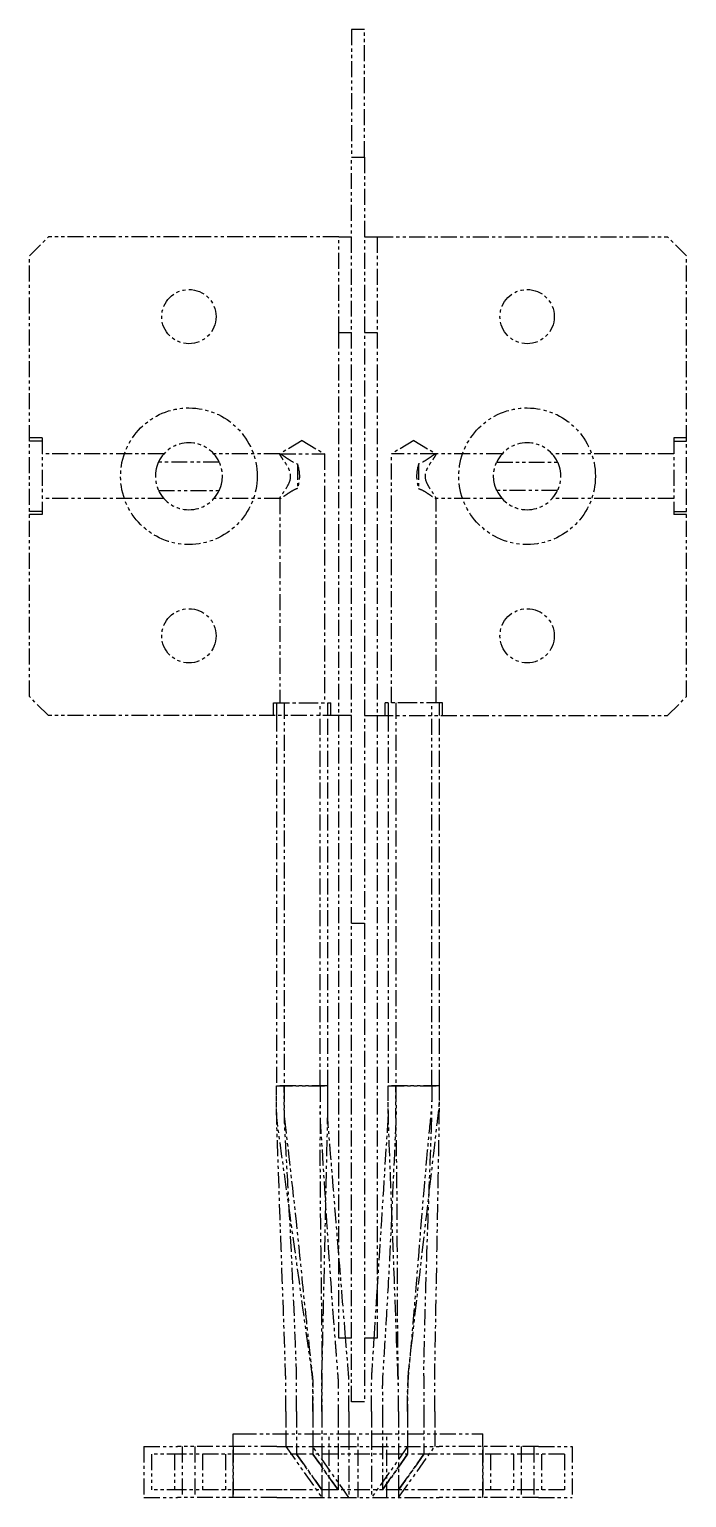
# Model space of a CAD drawing. Header units: millimetres. Extents: x -4251 to 2609, y -1673 to 4048.
# Drawn here: x -1869.2 to -1766.2, y 932.1 to 1162.1 of the extents above; entities that cross this region are included whole.
import ezdxf

# ---------------------------------------------------------------- set-up
doc = ezdxf.new("R2010")
doc.units = ezdxf.units.MM
doc.linetypes.add('PHANTOMX2', pattern=[5, 2.5, -0.5, 0.5, -0.5, 0.5, -0.5])

msp = doc.modelspace()

# ---------------------------------------------------------------- linework, layer by layer
at = {"color": 6, "linetype": 'PHANTOMX2'}
for p, q in [((-1818.7224, 1162.0537, 0), (-1818.7224, 1142.0537, 0)), ((-1816.7224, 1162.0537, 0), (-1818.7224, 1162.0537, 0)), ((-1816.7224, 1142.0537, 0), (-1816.7224, 1162.0537, 0)), ((-1818.7224, 947.0537, 0), (-1818.7224, 1142.0537, 0)), ((-1818.7224, 1142.0537, 0), (-1816.7224, 1142.0537, 0)), ((-1816.7224, 1142.0537, 0), (-1816.7224, 947.0537, 0)), ((-1869.2224, 1126.5537, 0), (-1866.2224, 1129.5537, 0)), ((-1820.7224, 1129.5537, 0), (-1866.2224, 1129.5537, 0)), ((-1820.7224, 1129.5537, 0), (-1818.7224, 1129.5537, 0)), ((-1820.7224, 1114.5537, 0), (-1820.7224, 1129.5537, 0)), ((-1816.7224, 1129.5537, 0), (-1814.7224, 1129.5537, 0)), ((-1814.7224, 1129.5537, 0), (-1769.2224, 1129.5537, 0)), ((-1814.7224, 1129.5537, 0), (-1814.7224, 1114.5537, 0)), ((-1766.2224, 1126.5537, 0), (-1769.2224, 1129.5537, 0)), ((-1869.2224, 1057.5537, 0), (-1869.2224, 1126.5537, 0)), ((-1766.2224, 1057.5537, 0), (-1766.2224, 1126.5537, 0)), ((-1820.7224, 1114.5537, 0), (-1818.7224, 1114.5537, 0)), ((-1820.7224, 957.0537, 0), (-1820.7224, 1114.5537, 0)), ((-1816.7224, 1114.5537, 0), (-1814.7224, 1114.5537, 0)), ((-1814.7224, 1114.5537, 0), (-1814.7224, 957.0537, 0)), ((-1867.2224, 1098.0537, 0), (-1869.2224, 1098.0537, 0)), ((-1867.2224, 1097.5537, 0), (-1869.2224, 1097.5537, 0)), ((-1867.2224, 1098.0537, 0), (-1867.2224, 1086.0537, 0)), ((-1826.4724, 1097.6567, 0), (-1829.9724, 1095.5537, 0)), ((-1826.4724, 1097.6567, 0), (-1822.9724, 1095.5537, 0)), ((-1808.9724, 1097.6567, 0), (-1812.4724, 1095.5537, 0)), ((-1808.9724, 1097.6567, 0), (-1805.4724, 1095.5537, 0)), ((-1768.2224, 1098.0537, 0), (-1768.2224, 1086.0537, 0)), ((-1766.2224, 1098.0537, 0), (-1768.2224, 1098.0537, 0)), ((-1768.2224, 1097.5537, 0), (-1766.2224, 1097.5537, 0)), ((-1848.1356, 1095.5537, 0), (-1867.2224, 1095.5537, 0)), ((-1829.9724, 1095.5537, 0), (-1840.3093, 1095.5537, 0)), ((-1829.9724, 1095.5537, 0), (-1822.9724, 1095.5537, 0)), ((-1829.9724, 1095.5537, 0), (-1829.9724, 1095.5178, 0)), ((-1822.9724, 1095.5537, 0), (-1822.9724, 1056.5537, 0)), ((-1805.4724, 1095.5537, 0), (-1812.4724, 1095.5537, 0)), ((-1812.4724, 1056.5537, 0), (-1812.4724, 1095.5537, 0)), ((-1795.1356, 1095.5537, 0), (-1805.4724, 1095.5537, 0)), ((-1805.4724, 1095.5178, 0), (-1805.4724, 1095.5537, 0)), ((-1768.2224, 1095.5537, 0), (-1787.3093, 1095.5537, 0)), ((-1839.4682, 1094.2808, 0), (-1848.9766, 1094.2808, 0)), ((-1827.2224, 1093.9853, 0), (-1827.2224, 1090.122, 0)), ((-1808.2224, 1093.9853, 0), (-1808.2224, 1090.122, 0)), ((-1795.9766, 1094.2808, 0), (-1786.4682, 1094.2808, 0)), ((-1848.1356, 1088.5537, 0), (-1867.2224, 1088.5537, 0)), ((-1848.9766, 1089.8266, 0), (-1839.4682, 1089.8266, 0)), ((-1829.9365, 1088.5537, 0), (-1840.3093, 1088.5537, 0)), ((-1829.9724, 1088.5896, 0), (-1829.9724, 1056.5537, 0)), ((-1795.1356, 1088.5537, 0), (-1805.5083, 1088.5537, 0)), ((-1805.4724, 1056.5537, 0), (-1805.4724, 1088.5896, 0)), ((-1786.4682, 1089.8266, 0), (-1795.9766, 1089.8266, 0)), ((-1768.2224, 1088.5537, 0), (-1787.3093, 1088.5537, 0)), ((-1867.2224, 1086.5537, 0), (-1869.2224, 1086.5537, 0)), ((-1867.2224, 1086.0537, 0), (-1869.2224, 1086.0537, 0)), ((-1768.2224, 1086.5537, 0), (-1766.2224, 1086.5537, 0)), ((-1766.2224, 1086.0537, 0), (-1768.2224, 1086.0537, 0)), ((-1866.2224, 1054.5537, 0), (-1869.2224, 1057.5537, 0)), ((-1830.9724, 1056.5537, 0), (-1826.4724, 1056.5537, 0)), ((-1830.9724, 1054.5537, 0), (-1830.9724, 1056.5537, 0)), ((-1830.4724, 1056.5537, 0), (-1830.4724, 1054.5537, 0)), ((-1829.2724, 1056.5537, 0), (-1829.2724, 996.5537, 0)), ((-1826.4724, 1056.5537, 0), (-1821.9724, 1056.5537, 0)), ((-1823.6724, 996.5537, 0), (-1823.6724, 1056.5537, 0)), ((-1822.4724, 1054.5537, 0), (-1822.4724, 1056.5537, 0)), ((-1821.9724, 1054.5537, 0), (-1821.9724, 1056.5537, 0)), ((-1808.9724, 1056.5537, 0), (-1813.4724, 1056.5537, 0)), ((-1813.4724, 1054.5537, 0), (-1813.4724, 1056.5537, 0)), ((-1812.9724, 1056.5537, 0), (-1812.9724, 1054.5537, 0)), ((-1811.7724, 1056.5537, 0), (-1811.7724, 996.5537, 0)), ((-1804.4724, 1056.5537, 0), (-1808.9724, 1056.5537, 0)), ((-1806.1724, 996.5537, 0), (-1806.1724, 1056.5537, 0)), ((-1804.9724, 1054.5537, 0), (-1804.9724, 1056.5537, 0)), ((-1804.4724, 1054.5537, 0), (-1804.4724, 1056.5537, 0)), ((-1769.2224, 1054.5537, 0), (-1766.2224, 1057.5537, 0)), ((-1820.7224, 1054.5537, 0), (-1866.2224, 1054.5537, 0)), ((-1830.4724, 1054.5537, 0), (-1830.4724, 996.5537, 0)), ((-1822.4724, 996.5537, 0), (-1822.4724, 1054.5537, 0)), ((-1818.7224, 1054.5537, 0), (-1820.7224, 1054.5537, 0)), ((-1816.7224, 1054.5537, 0), (-1814.7224, 1054.5537, 0)), ((-1814.7224, 1054.5537, 0), (-1769.2224, 1054.5537, 0)), ((-1812.9724, 1054.5537, 0), (-1812.9724, 996.5537, 0)), ((-1804.9724, 996.5537, 0), (-1804.9724, 1054.5537, 0)), ((-1818.7224, 1022.0537, 0), (-1816.7224, 1022.0537, 0)), ((-1822.4724, 996.5537, 0), (-1830.4724, 996.5537, 0)), ((-1830.4724, 996.5537, 0), (-1822.4724, 996.5537, 0)), ((-1804.9724, 996.5537, 0), (-1812.9724, 996.5537, 0)), ((-1812.9724, 996.5537, 0), (-1804.9724, 996.5537, 0)), ((-1818.7224, 957.0537, 0), (-1820.7224, 957.0537, 0)), ((-1814.7224, 957.0537, 0), (-1816.7224, 957.0537, 0)), ((-1829.0361, 945.5537, 0), (-1829.0361, 942.0537, 0)), ((-1827.3391, 945.5537, 0), (-1827.3391, 938.8537, 0)), ((-1824.7935, 945.5537, 0), (-1824.7935, 942.0537, 0)), ((-1823.3793, 945.5537, 0), (-1823.3793, 933.2537, 0)), ((-1820.8337, 945.5537, 0), (-1820.8337, 933.2537, 0)), ((-1819.1366, 945.5537, 0), (-1819.1366, 942.0537, 0)), ((-1816.7224, 947.0537, 0), (-1818.7224, 947.0537, 0)), ((-1815.6011, 945.5537, 0), (-1815.6011, 942.0537, 0)), ((-1813.9041, 945.5537, 0), (-1813.9041, 933.2537, 0)), ((-1811.3585, 945.5537, 0), (-1811.3585, 933.2537, 0)), ((-1809.9443, 945.5537, 0), (-1809.9443, 942.0537, 0)), ((-1807.3987, 945.5537, 0), (-1807.3987, 938.8537, 0)), ((-1805.7016, 945.5537, 0), (-1805.7016, 942.0537, 0)), ((-1837.2788, 942.0537, 0), (-1836.1072, 942.0537, 0)), ((-1837.2788, 940.0537, 0), (-1837.2788, 942.0537, 0)), ((-1836.1072, 942.0537, 0), (-1820.5509, 942.0537, 0)), ((-1829.0361, 942.0537, 0), (-1829.0361, 940.0537, 0)), ((-1824.7935, 942.0537, 0), (-1824.7935, 940.0537, 0)), ((-1822.2224, 932.0537, 0), (-1822.2224, 942.0537, 0)), ((-1820.5509, 942.0537, 0), (-1814.894, 942.0537, 0)), ((-1819.1366, 942.0537, 0), (-1819.1366, 932.0537, 0)), ((-1817.7224, 932.0537, 0), (-1817.7224, 942.0537, 0)), ((-1815.6011, 942.0537, 0), (-1815.6011, 932.0537, 0)), ((-1814.894, 942.0537, 0), (-1799.3377, 942.0537, 0)), ((-1813.2224, 932.0537, 0), (-1813.2224, 942.0537, 0)), ((-1809.9443, 942.0537, 0), (-1809.9443, 940.0537, 0)), ((-1805.7016, 942.0537, 0), (-1805.7016, 940.0537, 0)), ((-1799.3377, 942.0537, 0), (-1798.1661, 942.0537, 0)), ((-1798.1661, 940.0537, 0), (-1798.1661, 942.0537, 0)), ((-1851.2788, 940.0537, 0), (-1846.0067, 940.0537, 0)), ((-1851.2788, 940.0537, 0), (-1851.2788, 932.0537, 0)), ((-1845.1582, 938.8537, 0), (-1850.0788, 938.8537, 0)), ((-1850.0788, 938.8537, 0), (-1850.0788, 933.2537, 0)), ((-1846.4788, 938.8537, 0), (-1846.4788, 933.2537, 0)), ((-1830.4504, 940.0537, 0), (-1846.0067, 940.0537, 0)), ((-1845.2788, 940.0537, 0), (-1845.2788, 932.0537, 0)), ((-1829.6018, 938.8537, 0), (-1845.1582, 938.8537, 0)), ((-1843.2788, 940.0537, 0), (-1843.2788, 932.0537, 0)), ((-1842.0788, 938.8537, 0), (-1842.0788, 933.2537, 0)), ((-1838.4788, 938.8537, 0), (-1838.4788, 933.2537, 0)), ((-1837.2788, 940.0537, 0), (-1837.2788, 932.0537, 0)), ((-1837.2788, 932.0537, 0), (-1837.2788, 940.0537, 0)), ((-1830.4504, 940.0537, 0), (-1804.9945, 940.0537, 0)), ((-1805.843, 938.8537, 0), (-1829.6018, 938.8537, 0)), ((-1829.0361, 940.0537, 0), (-1823.3793, 932.0537, 0)), ((-1829.0361, 940.0537, 0), (-1823.3793, 932.0537, 0)), ((-1827.3391, 938.8537, 0), (-1823.3793, 933.2537, 0)), ((-1823.3793, 933.2537, 0), (-1827.3391, 938.8537, 0)), ((-1819.1366, 932.0537, 0), (-1824.7935, 940.0537, 0)), ((-1824.7935, 940.0537, 0), (-1824.7935, 938.8537, 0)), ((-1819.1366, 932.0537, 0), (-1824.7935, 940.0537, 0)), ((-1820.8337, 933.2537, 0), (-1824.7935, 938.8537, 0)), ((-1824.7935, 938.8537, 0), (-1820.8337, 933.2537, 0)), ((-1809.9443, 940.0537, 0), (-1815.6011, 932.0537, 0)), ((-1809.9443, 940.0537, 0), (-1815.6011, 932.0537, 0)), ((-1809.9443, 938.8537, 0), (-1813.9041, 933.2537, 0)), ((-1813.9041, 933.2537, 0), (-1809.9443, 938.8537, 0)), ((-1811.3585, 932.0537, 0), (-1805.7016, 940.0537, 0)), ((-1811.3585, 932.0537, 0), (-1805.7016, 940.0537, 0)), ((-1811.3585, 933.2537, 0), (-1807.3987, 938.8537, 0)), ((-1807.3987, 938.8537, 0), (-1811.3585, 933.2537, 0)), ((-1809.9443, 940.0537, 0), (-1809.9443, 938.8537, 0)), ((-1790.2867, 938.8537, 0), (-1805.843, 938.8537, 0)), ((-1789.4382, 940.0537, 0), (-1804.9945, 940.0537, 0)), ((-1798.1661, 940.0537, 0), (-1798.1661, 932.0537, 0)), ((-1798.1661, 932.0537, 0), (-1798.1661, 940.0537, 0)), ((-1796.9661, 938.8537, 0), (-1796.9661, 933.2537, 0)), ((-1793.3661, 938.8537, 0), (-1793.3661, 933.2537, 0)), ((-1792.1661, 940.0537, 0), (-1792.1661, 932.0537, 0)), ((-1785.3661, 938.8537, 0), (-1790.2867, 938.8537, 0)), ((-1790.1661, 940.0537, 0), (-1790.1661, 932.0537, 0)), ((-1789.4382, 940.0537, 0), (-1784.1661, 940.0537, 0)), ((-1788.9661, 938.8537, 0), (-1788.9661, 933.2537, 0)), ((-1785.3661, 938.8537, 0), (-1785.3661, 933.2537, 0)), ((-1784.1661, 940.0537, 0), (-1784.1661, 932.0537, 0)), ((-1851.2788, 932.0537, 0), (-1846.0067, 932.0537, 0)), ((-1845.1582, 933.2537, 0), (-1850.0788, 933.2537, 0)), ((-1830.4504, 932.0537, 0), (-1846.0067, 932.0537, 0)), ((-1829.6018, 933.2537, 0), (-1845.1582, 933.2537, 0)), ((-1830.4504, 932.0537, 0), (-1804.9945, 932.0537, 0)), ((-1805.843, 933.2537, 0), (-1829.6018, 933.2537, 0)), ((-1823.3793, 933.2537, 0), (-1823.3793, 932.0537, 0)), ((-1811.3585, 933.2537, 0), (-1811.3585, 932.0537, 0)), ((-1790.2867, 933.2537, 0), (-1805.843, 933.2537, 0)), ((-1789.4382, 932.0537, 0), (-1804.9945, 932.0537, 0)), ((-1785.3661, 933.2537, 0), (-1790.2867, 933.2537, 0)), ((-1789.4382, 932.0537, 0), (-1784.1661, 932.0537, 0))]:
    msp.add_line(p, q, dxfattribs=at)
for centre, radius in [((-1844.2224, 1117.0537, 0), 4.25), ((-1791.2224, 1117.0537, 0), 4.25), ((-1844.2224, 1092.0537, 0), 10.7), ((-1791.2224, 1092.0537, 0), 10.7), ((-1844.2224, 1067.0537, 0), 4.25), ((-1791.2224, 1067.0537, 0), 4.25)]:
    msp.add_circle(centre, radius, dxfattribs=at)
for centre, start, end in [((-1844.2224, 1092.0537, 0), 25.100708, 154.899292), ((-1791.2224, 1092.0537, 0), 25.100708, 154.899292), ((-1844.2224, 1092.0537, 0), 205.100708, 334.899292), ((-1791.2224, 1092.0537, 0), 205.100708, 334.899292)]:
    msp.add_arc(centre, 5.25, start, end, dxfattribs=at)
for points, knots in [([(-1827.2224, 1090.122, 0), (-1827.3543, 1090.0783, 0), (-1827.4836, 1090.0255, 0), (-1827.9664, 1089.8021, 0), (-1828.2957, 1089.5965, 0), (-1828.748, 1089.3006, 0), (-1828.9272, 1089.1781, 0), (-1829.2514, 1088.9552, 0), (-1829.3965, 1088.8552, 0), (-1829.6854, 1088.6643, 0), (-1829.828, 1088.5792, 0), (-1829.98, 1088.5383, 0), (-1829.9893, 1088.5836, 0), (-1829.8977, 1088.7862, 0), (-1829.7842, 1088.962, 0), (-1829.476, 1089.4142, 0), (-1829.2823, 1089.6902, 0), (-1828.9185, 1090.2484, 0), (-1828.7157, 1090.5749, 0), (-1828.3908, 1091.2827, 0), (-1828.2752, 1091.6666, 0), (-1828.2752, 1092.4407, 0), (-1828.3908, 1092.8246, 0), (-1828.7157, 1093.5324, 0), (-1828.9185, 1093.8589, 0), (-1829.2823, 1094.4171, 0), (-1829.476, 1094.6931, 0), (-1829.7842, 1095.1453, 0), (-1829.8977, 1095.3211, 0), (-1829.982, 1095.5077, 0), (-1829.9826, 1095.5537, 0), (-1829.9365, 1095.5537, 0)], [2.22318853, 2.22318853, 2.22318853, 2.22318853, 2.26453534, 2.26453534, 2.38209392, 2.38209392, 2.45601777, 2.45601777, 2.52994162, 2.52994162, 2.6400742, 2.6400742, 2.75020678, 2.75020678, 2.86921675, 2.86921675, 2.98822671, 2.98822671, 3.10434593, 3.10434593, 3.22046514, 3.22046514, 3.33658436, 3.33658436, 3.45270358, 3.45270358, 3.57171354, 3.57171354, 3.6907235, 3.6907235, 3.78266492, 3.78266492, 3.78266492, 3.78266492]), ([(-1829.9365, 1095.5537, 0), (-1829.9274, 1095.5537, 0), (-1829.9166, 1095.5519, 0), (-1829.828, 1095.5281, 0), (-1829.6854, 1095.443, 0), (-1829.3965, 1095.2522, 0), (-1829.2514, 1095.1521, 0), (-1828.9272, 1094.9292, 0), (-1828.748, 1094.8067, 0), (-1828.2957, 1094.5109, 0), (-1827.9664, 1094.3052, 0), (-1827.4836, 1094.0818, 0), (-1827.3543, 1094.029, 0), (-1827.2224, 1093.9853, 0)], [3.782664919, 3.782664919, 3.782664919, 3.782664919, 3.800856082, 3.800856082, 3.910988665, 3.910988665, 3.984912513, 3.984912513, 4.058836361, 4.058836361, 4.176394942, 4.176394942, 4.217741757, 4.217741757, 4.217741757, 4.217741757]), ([(-1808.2224, 1090.122, 0), (-1808.0905, 1090.0783, 0), (-1807.9613, 1090.0255, 0), (-1807.4784, 1089.8021, 0), (-1807.1492, 1089.5965, 0), (-1806.6968, 1089.3006, 0), (-1806.5177, 1089.1781, 0), (-1806.1934, 1088.9552, 0), (-1806.0483, 1088.8552, 0), (-1805.7594, 1088.6643, 0), (-1805.6169, 1088.5792, 0), (-1805.4648, 1088.5383, 0), (-1805.4556, 1088.5836, 0), (-1805.5472, 1088.7862, 0), (-1805.6606, 1088.962, 0), (-1805.9689, 1089.4142, 0), (-1806.1626, 1089.6902, 0), (-1806.5264, 1090.2484, 0), (-1806.7292, 1090.5749, 0), (-1807.0541, 1091.2827, 0), (-1807.1697, 1091.6666, 0), (-1807.1697, 1092.4407, 0), (-1807.0541, 1092.8246, 0), (-1806.7292, 1093.5324, 0), (-1806.5264, 1093.8589, 0), (-1806.1626, 1094.4171, 0), (-1805.9689, 1094.6931, 0), (-1805.6606, 1095.1453, 0), (-1805.5472, 1095.3211, 0), (-1805.4629, 1095.5077, 0), (-1805.4623, 1095.5537, 0), (-1805.5083, 1095.5537, 0)], [2.22318853, 2.22318853, 2.22318853, 2.22318853, 2.26453534, 2.26453534, 2.38209392, 2.38209392, 2.45601777, 2.45601777, 2.52994162, 2.52994162, 2.6400742, 2.6400742, 2.75020678, 2.75020678, 2.86921675, 2.86921675, 2.98822671, 2.98822671, 3.10434593, 3.10434593, 3.22046514, 3.22046514, 3.33658436, 3.33658436, 3.45270358, 3.45270358, 3.57171354, 3.57171354, 3.6907235, 3.6907235, 3.78266492, 3.78266492, 3.78266492, 3.78266492]), ([(-1805.5083, 1095.5537, 0), (-1805.5174, 1095.5537, 0), (-1805.5283, 1095.5519, 0), (-1805.6169, 1095.5281, 0), (-1805.7594, 1095.443, 0), (-1806.0483, 1095.2522, 0), (-1806.1934, 1095.1521, 0), (-1806.5177, 1094.9292, 0), (-1806.6968, 1094.8067, 0), (-1807.1492, 1094.5109, 0), (-1807.4784, 1094.3052, 0), (-1807.9613, 1094.0818, 0), (-1808.0905, 1094.029, 0), (-1808.2224, 1093.9853, 0)], [3.782664919, 3.782664919, 3.782664919, 3.782664919, 3.800856082, 3.800856082, 3.910988665, 3.910988665, 3.984912513, 3.984912513, 4.058836361, 4.058836361, 4.176394942, 4.176394942, 4.217741757, 4.217741757, 4.217741757, 4.217741757]), ([(-1848.9765, 1094.2804, 0), (-1849.0948, 1094.027, 0), (-1849.2075, 1093.7332, 0), (-1849.4083, 1092.9847, 0), (-1849.4724, 1092.5089, 0), (-1849.4724, 1091.5984, 0), (-1849.4083, 1091.1226, 0), (-1849.2075, 1090.3742, 0), (-1849.0948, 1090.0803, 0), (-1848.9765, 1089.8269, 0)], [-0.787305065, -0.787305065, -0.787305065, -0.787305065, -0.685865502, -0.685865502, -0.54930005, -0.54930005, -0.412734598, -0.412734598, -0.311295035, -0.311295035, -0.311295035, -0.311295035]), ([(-1839.4684, 1089.8269, 0), (-1839.3501, 1090.0803, 0), (-1839.2374, 1090.3742, 0), (-1839.0366, 1091.1226, 0), (-1838.9724, 1091.5984, 0), (-1838.9724, 1092.5089, 0), (-1839.0366, 1092.9847, 0), (-1839.2374, 1093.7332, 0), (-1839.3501, 1094.027, 0), (-1839.4684, 1094.2804, 0)], [0.311295035, 0.311295035, 0.311295035, 0.311295035, 0.412734598, 0.412734598, 0.54930005, 0.54930005, 0.685865502, 0.685865502, 0.787305065, 0.787305065, 0.787305065, 0.787305065]), ([(-1827.2224, 1093.9853, 0), (-1827.2108, 1093.9464, 0), (-1827.1994, 1093.9075, 0), (-1827.0143, 1093.2606, 0), (-1826.9058, 1092.6369, 0), (-1826.9058, 1091.4705, 0), (-1827.0143, 1090.8467, 0), (-1827.1994, 1090.1998, 0), (-1827.2108, 1090.1609, 0), (-1827.2224, 1090.122, 0)], [1.700906279, 1.700906279, 1.700906279, 1.700906279, 1.712127171, 1.712127171, 1.887087916, 1.887087916, 2.062048662, 2.062048662, 2.073269554, 2.073269554, 2.073269554, 2.073269554]), ([(-1808.2224, 1093.9853, 0), (-1808.234, 1093.9464, 0), (-1808.2454, 1093.9075, 0), (-1808.4306, 1093.2606, 0), (-1808.539, 1092.6369, 0), (-1808.539, 1091.4705, 0), (-1808.4306, 1090.8467, 0), (-1808.2454, 1090.1998, 0), (-1808.234, 1090.1609, 0), (-1808.2224, 1090.122, 0)], [1.700906279, 1.700906279, 1.700906279, 1.700906279, 1.712127171, 1.712127171, 1.887087916, 1.887087916, 2.062048662, 2.062048662, 2.073269554, 2.073269554, 2.073269554, 2.073269554]), ([(-1795.9765, 1089.8269, 0), (-1796.0948, 1090.0803, 0), (-1796.2075, 1090.3742, 0), (-1796.4083, 1091.1226, 0), (-1796.4724, 1091.5984, 0), (-1796.4724, 1092.5089, 0), (-1796.4083, 1092.9847, 0), (-1796.2075, 1093.7332, 0), (-1796.0948, 1094.027, 0), (-1795.9765, 1094.2804, 0)], [0.311295035, 0.311295035, 0.311295035, 0.311295035, 0.412734598, 0.412734598, 0.54930005, 0.54930005, 0.685865502, 0.685865502, 0.787305065, 0.787305065, 0.787305065, 0.787305065]), ([(-1786.4684, 1094.2804, 0), (-1786.3501, 1094.027, 0), (-1786.2374, 1093.7332, 0), (-1786.0366, 1092.9847, 0), (-1785.9724, 1092.5089, 0), (-1785.9724, 1091.5984, 0), (-1786.0366, 1091.1226, 0), (-1786.2374, 1090.3742, 0), (-1786.3501, 1090.0803, 0), (-1786.4684, 1089.8269, 0)], [-0.787305065, -0.787305065, -0.787305065, -0.787305065, -0.685865502, -0.685865502, -0.54930005, -0.54930005, -0.412734598, -0.412734598, -0.311295035, -0.311295035, -0.311295035, -0.311295035]), ([(-1829.0361, 945.5537, 0), (-1829.0361, 946.7849, 0), (-1829.0361, 948.0162, 0), (-1829.0361, 949.2475, 0), (-1829.0361, 949.2571, 0), (-1829.0361, 949.2668, 0), (-1829.0361, 949.2765, 0), (-1829.0365, 950.1267, 0), (-1829.0512, 950.9766, 0), (-1829.0798, 951.7987, 0), (-1829.08, 951.8045, 0), (-1829.0802, 951.8102, 0), (-1829.0804, 951.816, 0), (-1829.5296, 964.6411, 0), (-1829.9789, 977.4662, 0), (-1830.4282, 990.2913, 0), (-1830.4284, 990.2971, 0), (-1830.4286, 990.3029, 0), (-1830.4288, 990.3086, 0), (-1830.4574, 991.1307, 0), (-1830.4721, 991.9806, 0), (-1830.4724, 992.8308, 0), (-1830.4724, 992.8405, 0), (-1830.4724, 992.8502, 0), (-1830.4724, 992.8598, 0), (-1830.4724, 994.0911, 0), (-1830.4724, 995.3224, 0), (-1830.4724, 996.5537, 0)], [0, 0, 0, 0, 0.07050097, 0.07050097, 0.07050097, 0.07105468, 0.07105468, 0.07105468, 0.11973777, 0.11973777, 0.11973777, 0.12008033, 0.12008033, 0.12008033, 0.87991967, 0.87991967, 0.87991967, 0.88026223, 0.88026223, 0.88026223, 0.92894532, 0.92894532, 0.92894532, 0.92949903, 0.92949903, 0.92949903, 1, 1, 1, 1]), ([(-1824.7935, 945.5537, 0), (-1824.7935, 946.7837, 0), (-1824.7935, 948.0137, 0), (-1824.7935, 949.2437, 0), (-1824.7935, 949.2534, 0), (-1824.7935, 949.263, 0), (-1824.7935, 949.2727, 0), (-1824.7935, 950.122, 0), (-1824.8514, 950.9713, 0), (-1824.9652, 951.7933, 0), (-1824.966, 951.7991, 0), (-1824.9668, 951.8048, 0), (-1824.9676, 951.8106, 0), (-1826.7445, 964.6393, 0), (-1828.5214, 977.468, 0), (-1830.2983, 990.2967, 0), (-1830.2991, 990.3025, 0), (-1830.2999, 990.3083, 0), (-1830.3007, 990.314, 0), (-1830.4146, 991.136, 0), (-1830.4724, 991.9853, 0), (-1830.4724, 992.8346, 0), (-1830.4724, 992.8443, 0), (-1830.4724, 992.854, 0), (-1830.4724, 992.8636, 0), (-1830.4724, 994.0936, 0), (-1830.4724, 995.3236, 0), (-1830.4724, 996.5537, 0)], [0, 0, 0, 0, 0.07050097, 0.07050097, 0.07050097, 0.07105468, 0.07105468, 0.07105468, 0.11973777, 0.11973777, 0.11973777, 0.12008033, 0.12008033, 0.12008033, 0.87991967, 0.87991967, 0.87991967, 0.88026223, 0.88026223, 0.88026223, 0.92894532, 0.92894532, 0.92894532, 0.92949903, 0.92949903, 0.92949903, 1, 1, 1, 1]), ([(-1829.2724, 996.5537, 0), (-1829.2724, 995.5241, 0), (-1829.2738, 994.4945, 0), (-1829.2784, 992.7404, 0), (-1829.2801, 992.3879, 0), (-1829.2449, 991.5724, 0), (-1829.22, 991.22, 0), (-1829.177, 990.7824, 0), (-1829.1678, 990.695, 0), (-1829.1507, 990.5426, 0), (-1829.1431, 990.4787, 0), (-1829.1276, 990.35, 0), (-1829.1195, 990.2825, 0), (-1829.0845, 989.9918, 0), (-1829.0483, 989.6959, 0), (-1828.0296, 981.1372, 0), (-1827.3749, 974.7656, 0), (-1826.2085, 963.3656, 0), (-1825.852, 959.9077, 0), (-1825.3511, 955.3552, 0), (-1825.2505, 954.4546, 0), (-1825.0781, 952.9369, 0), (-1824.9687, 951.9762, 0), (-1824.9065, 951.4601, 0), (-1824.8986, 951.3943, 0), (-1824.8417, 950.8788, 0), (-1824.8095, 950.4431, 0), (-1824.7891, 949.8342, 0), (-1824.7856, 949.6659, 0), (-1824.7812, 949.0287, 0), (-1824.7935, 948.0364, 0), (-1824.7935, 945.5537, 0)], [0, 0, 0, 0, 0.30887125, 0.30887125, 0.52624158, 0.52624158, 0.69290114, 0.69290114, 0.73482329, 0.73482329, 0.76651808, 0.76651808, 0.80159124, 0.80159124, 0.91774588, 0.91774588, 1.80549328, 1.80549328, 2.23582935, 2.23582935, 2.34228825, 2.34228825, 2.41493028, 2.41493028, 2.42506684, 2.42506684, 2.47820728, 2.47820728, 2.49785891, 2.49785891, 2.55162716, 2.55162716, 2.55162716, 2.55162716]), ([(-1827.3391, 945.5537, 0), (-1827.3391, 946.3822, 0), (-1827.3389, 947.2108, 0), (-1827.3382, 949.2599, 0), (-1827.338, 949.4362, 0), (-1827.3402, 950.1755, 0), (-1827.3435, 950.6384, 0), (-1827.3517, 951.2717, 0), (-1827.3543, 951.4428, 0), (-1827.3574, 951.6277, 0), (-1827.3577, 951.6419, 0), (-1827.3599, 951.7711, 0), (-1827.3629, 951.8865, 0), (-1827.372, 952.145, 0), (-1827.3874, 952.5553, 0), (-1827.6972, 960.8517, 0), (-1827.9687, 967.2425, 0), (-1828.5688, 978.6866, 0), (-1828.763, 982.1556, 0), (-1829.0093, 986.7242, 0), (-1829.0575, 987.6278, 0), (-1829.1405, 989.2076, 0), (-1829.1877, 990.091, 0), (-1829.2145, 990.6592, 0), (-1829.2195, 990.7683, 0), (-1829.2336, 991.1187, 0), (-1829.2408, 991.3307, 0), (-1829.2572, 991.9276, 0), (-1829.2635, 992.3109, 0), (-1829.2684, 993.1078, 0), (-1829.2724, 994.1635, 0), (-1829.2724, 996.5537, 0)], [0, 0, 0, 0, 0.24857243, 0.24857243, 0.61473893, 0.61473893, 1.23771718, 1.23771718, 1.47114537, 1.47114537, 1.49122646, 1.49122646, 1.66360009, 1.66360009, 1.87805857, 1.87805857, 4.18796084, 4.18796084, 5.30750994, 5.30750994, 5.58443403, 5.58443403, 5.79084216, 5.79084216, 5.82983828, 5.82983828, 5.88958551, 5.88958551, 5.99503052, 5.99503052, 6.11311361, 6.11311361, 6.11311361, 6.11311361]), ([(-1823.6724, 996.5537, 0), (-1823.6724, 995.484, 0), (-1823.6708, 994.4144, 0), (-1823.6645, 992.1434, 0), (-1823.6627, 991.7987, 0), (-1823.664, 991.3022, 0), (-1823.6642, 991.231, 0), (-1823.6646, 991.1212, 0), (-1823.6647, 991.1086, 0), (-1823.6661, 990.8153, 0), (-1823.6668, 990.7469, 0), (-1823.7102, 982.5654, 0), (-1823.6387, 976.0439, 0), (-1823.4825, 964.2466, 0), (-1823.4357, 960.6913, 0), (-1823.4055, 955.9734, 0), (-1823.401, 955.0412, 0), (-1823.3963, 953.4059, 0), (-1823.3952, 952.7057, 0), (-1823.3952, 951.667, 0), (-1823.3964, 951.3108, 0), (-1823.3971, 950.767, 0), (-1823.3967, 950.5274, 0), (-1823.3948, 950.1084, 0), (-1823.3933, 949.9149, 0), (-1823.3888, 949.3089, 0), (-1823.3863, 948.712, 0), (-1823.3816, 947.6135, 0), (-1823.3793, 946.5833, 0), (-1823.3793, 945.5537, 0)], [0, 0, 0, 0, 0.32090284, 0.32090284, 0.68128584, 0.68128584, 0.74174171, 0.74174171, 0.77459961, 0.77459961, 0.9098462, 0.9098462, 3.53163188, 3.53163188, 4.80195583, 4.80195583, 5.11566153, 5.11566153, 5.3509537, 5.3509537, 5.46434136, 5.46434136, 5.55317499, 5.55317499, 5.61948624, 5.61948624, 5.72068936, 5.72068936, 7.23545366, 7.23545366, 7.23545366, 7.23545366]), ([(-1823.6724, 996.5537, 0), (-1823.6724, 995.4884, 0), (-1823.674, 994.4225, 0), (-1823.6773, 993.244, 0), (-1823.6782, 992.9469, 0), (-1823.6792, 992.6335, 0), (-1823.6797, 992.5011, 0), (-1823.6803, 992.3082, 0), (-1823.6806, 992.2496, 0), (-1823.6815, 992.0043, 0), (-1823.6815, 991.7348, 0), (-1823.635, 990.5303, 0), (-1823.5348, 989.2581, 0), (-1822.9992, 980.9142, 0), (-1822.6381, 974.6624, 0), (-1821.8388, 963.3212, 0), (-1821.581, 959.9075, 0), (-1821.2288, 955.4085, 0), (-1821.1586, 954.5195, 0), (-1821.0349, 952.9601, 0), (-1820.9817, 952.2926, 0), (-1820.9164, 951.475, 0), (-1820.9089, 951.3818, 0), (-1820.8941, 951.1936, 0), (-1820.8896, 951.135, 0), (-1820.871, 950.8992, 0), (-1820.8641, 950.808, 0), (-1820.8394, 950.3455, 0), (-1820.8358, 950.0838, 0), (-1820.8338, 948.5474, 0), (-1820.8337, 947.1028, 0), (-1820.8337, 945.5537, 0)], [0, 0, 0, 0, 0.31957539, 0.31957539, 0.35354727, 0.35354727, 0.37839162, 0.37839162, 0.38975244, 0.38975244, 0.42766921, 0.42766921, 0.51988044, 0.51988044, 1.15223403, 1.15223403, 1.45187613, 1.45187613, 1.52587664, 1.52587664, 1.58136484, 1.58136484, 1.59375245, 1.59375245, 1.59883312, 1.59883312, 1.61309202, 1.61309202, 1.64038722, 1.64038722, 1.67211297, 1.67211297, 1.67211297, 1.67211297]), ([(-1823.3793, 945.5537, 0), (-1823.3793, 947.0088, 0), (-1823.3793, 948.464, 0), (-1823.3793, 949.9192, 0), (-1823.3793, 949.9397, 0), (-1823.3793, 949.9602, 0), (-1823.3793, 949.9807, 0), (-1823.3788, 950.3659, 0), (-1823.3746, 950.7509, 0), (-1823.3664, 951.1333, 0), (-1823.3661, 951.1499, 0), (-1823.3657, 951.1665, 0), (-1823.3654, 951.1831, 0), (-1823.0724, 964.4301, 0), (-1822.7794, 977.6772, 0), (-1822.4864, 990.9242, 0), (-1822.486, 990.9408, 0), (-1822.4856, 990.9574, 0), (-1822.4853, 990.974, 0), (-1822.4772, 991.3564, 0), (-1822.4729, 991.7415, 0), (-1822.4725, 992.1267, 0), (-1822.4724, 992.1472, 0), (-1822.4724, 992.1677, 0), (-1822.4724, 992.1882, 0), (-1822.4724, 993.6433, 0), (-1822.4724, 995.0985, 0), (-1822.4724, 996.5537, 0)], [0, 0, 0, 0, 0.08505083, 0.08505083, 0.08505083, 0.08624898, 0.08624898, 0.08624898, 0.10876368, 0.10876368, 0.10876368, 0.10974126, 0.10974126, 0.10974126, 0.89025874, 0.89025874, 0.89025874, 0.89123632, 0.89123632, 0.89123632, 0.91375102, 0.91375102, 0.91375102, 0.91494917, 0.91494917, 0.91494917, 1, 1, 1, 1]), ([(-1820.7224, 970.0445, 0), (-1821.275, 976.8366, 0), (-1821.8277, 983.6287, 0), (-1822.3803, 990.4208, 0), (-1822.3954, 990.6071, 0), (-1822.4106, 990.7934, 0), (-1822.4257, 990.9797, 0), (-1822.4568, 991.3619, 0), (-1822.4724, 991.7467, 0), (-1822.4724, 992.1315, 0), (-1822.4724, 992.3912, 0), (-1822.4724, 992.6509, 0), (-1822.4724, 992.9105, 0), (-1822.4724, 994.1249, 0), (-1822.4724, 995.3393, 0), (-1822.4724, 996.5537, 0)], [0.48018549, 0.48018549, 0.48018549, 0.48018549, 0.880262226, 0.880262226, 0.880262226, 0.891236317, 0.891236317, 0.891236317, 0.913751015, 0.913751015, 0.913751015, 0.928945319, 0.928945319, 0.928945319, 1, 1, 1, 1]), ([(-1814.7224, 964.2586, 0), (-1814.176, 972.7814, 0), (-1813.6296, 981.3043, 0), (-1813.0831, 989.8271, 0), (-1813.0646, 990.1158, 0), (-1813.0461, 990.4046, 0), (-1813.0276, 990.6933, 0), (-1812.9912, 991.2605, 0), (-1812.9724, 991.8674, 0), (-1812.9724, 992.4744, 0), (-1812.9724, 992.8192, 0), (-1812.9724, 993.1639, 0), (-1812.9724, 993.5087, 0), (-1812.9724, 994.5237, 0), (-1812.9724, 995.5387, 0), (-1812.9724, 996.5537, 0)], [0.36468407, 0.36468407, 0.36468407, 0.36468407, 0.873137778, 0.873137778, 0.873137778, 0.8903629, 0.8903629, 0.8903629, 0.924202228, 0.924202228, 0.924202228, 0.943419773, 0.943419773, 0.943419773, 1, 1, 1, 1]), ([(-1811.7724, 996.5537, 0), (-1811.7724, 996.407, 0), (-1811.7716, 995.0016, 0), (-1811.7689, 993.482, 0), (-1811.7549, 992.1671, 0), (-1811.7853, 991.1018, 0), (-1811.793, 990.8967, 0), (-1811.8068, 990.6014, 0), (-1811.8114, 990.5089, 0), (-1811.8182, 990.3683, 0), (-1811.8205, 990.3203, 0), (-1811.8247, 990.2343, 0), (-1811.8285, 990.1564, 0), (-1811.8713, 989.2749, 0), (-1811.9161, 988.317, 0), (-1812.2857, 980.3247, 0), (-1812.5394, 974.1131, 0), (-1813.1354, 962.9412, 0), (-1813.3308, 959.5799, 0), (-1813.6157, 954.8971, 0), (-1813.6868, 953.744, 0), (-1813.7592, 952.5792, 0), (-1813.7635, 952.5088, 0), (-1813.7717, 952.3786, 0), (-1813.7785, 952.2799, 0), (-1813.8074, 951.8886, 0), (-1813.8387, 951.5358, 0), (-1813.9266, 949.9003, 0), (-1813.9116, 948.9668, 0), (-1813.9008, 947.6014, 0), (-1813.9041, 946.1263, 0), (-1813.9041, 945.5537, 0)], [0, 0, 0, 0, 0.04398396, 0.04398396, 0.10328552, 0.10328552, 0.11761586, 0.11761586, 0.12421914, 0.12421914, 0.12765932, 0.12765932, 0.1304162, 0.1304162, 0.42046993, 0.42046993, 2.56844916, 2.56844916, 3.57446355, 3.57446355, 3.90418603, 3.90418603, 3.90626298, 3.90626298, 3.91272274, 3.91272274, 3.9318396, 3.9318396, 3.98033586, 3.98033586, 4.06316727, 4.06316727, 4.06316727, 4.06316727]), ([(-1811.3585, 945.5537, 0), (-1811.3585, 946.232, 0), (-1811.3585, 946.9103, 0), (-1811.3585, 947.5886, 0), (-1811.3585, 947.9717, 0), (-1811.3626, 948.3548, 0), (-1811.3708, 948.7279, 0), (-1811.3762, 948.9736, 0), (-1811.3833, 949.2151, 0), (-1811.3921, 949.4494, 0), (-1811.4259, 950.3512, 0), (-1811.4598, 951.253, 0), (-1811.4936, 952.1548, 0), (-1811.9642, 964.6906, 0), (-1812.4347, 977.2264, 0), (-1812.9052, 989.7622, 0), (-1812.916, 990.0513, 0), (-1812.9256, 990.3459, 0), (-1812.9339, 990.6446, 0), (-1812.9502, 991.2315, 0), (-1812.9614, 991.8343, 0), (-1812.9673, 992.443, 0), (-1812.9707, 992.7886, 0), (-1812.9724, 993.1362, 0), (-1812.9724, 993.4838, 0), (-1812.9724, 994.5071, 0), (-1812.9724, 995.5304, 0), (-1812.9724, 996.5537, 0)], [0, 0, 0, 0, 0.03750545, 0.03750545, 0.03750545, 0.05868854, 0.05868854, 0.05868854, 0.07264645, 0.07264645, 0.07264645, 0.1263672, 0.1263672, 0.1263672, 0.87313778, 0.87313778, 0.87313778, 0.8903629, 0.8903629, 0.8903629, 0.92420223, 0.92420223, 0.92420223, 0.94341977, 0.94341977, 0.94341977, 1, 1, 1, 1]), ([(-1811.3585, 945.5537, 0), (-1811.3585, 946.4501, 0), (-1811.3544, 947.3937, 0), (-1811.3568, 948.2002, 0), (-1811.3581, 948.4047, 0), (-1811.3608, 948.7097, 0), (-1811.3619, 948.8106, 0), (-1811.3655, 949.1065, 0), (-1811.3688, 949.3026, 0), (-1811.3735, 949.5412, 0), (-1811.3744, 949.5872, 0), (-1811.3759, 949.656, 0), (-1811.3763, 949.6788, 0), (-1811.3783, 949.7719, 0), (-1811.3815, 949.9151, 0), (-1811.396, 950.5923, 0), (-1811.4043, 951.1151, 0), (-1811.4175, 952.0482, 0), (-1811.4205, 952.2479, 0), (-1811.4243, 952.4777, 0), (-1811.4282, 952.7157, 0), (-1811.5476, 960.4453, 0), (-1811.5332, 966.8555, 0), (-1811.5902, 978.5576, 0), (-1811.6196, 982.0105, 0), (-1811.6882, 986.5998, 0), (-1811.7031, 987.504, 0), (-1811.7255, 988.7511, 0), (-1811.7317, 989.0909, 0), (-1811.7396, 989.5052, 0), (-1811.7411, 989.5796, 0), (-1811.7442, 989.7398, 0), (-1811.7479, 989.929, 0), (-1811.7535, 990.2731, 0), (-1811.7554, 990.4044, 0), (-1811.7583, 990.6369, 0), (-1811.7587, 990.6647, 0), (-1811.7695, 991.5696, 0), (-1811.7781, 992.4888, 0), (-1811.7763, 993.4307, 0), (-1811.7763, 993.4451, 0), (-1811.7761, 993.5334, 0), (-1811.7753, 993.8368, 0), (-1811.7744, 994.3422, 0), (-1811.774, 994.559, 0), (-1811.7729, 995.3888, 0), (-1811.7724, 995.9712, 0), (-1811.7724, 996.5537, 0)], [0, 0, 0, 0, 0.26894184, 0.26894184, 0.36076368, 0.36076368, 0.40691382, 0.40691382, 0.4977912, 0.4977912, 0.51962884, 0.51962884, 0.53052982, 0.53052982, 0.56416066, 0.56416066, 2.0252559, 2.0252559, 2.42333508, 2.42333508, 2.48366468, 2.48366468, 3.84663455, 3.84663455, 4.48778885, 4.48778885, 4.64564936, 4.64564936, 4.70479667, 4.70479667, 4.71773413, 4.71773413, 4.73266569, 4.73266569, 4.75064238, 4.75064238, 4.75307051, 4.75307051, 4.82978464, 4.82978464, 4.83097798, 4.83097798, 4.83708685, 4.83708685, 4.83892614, 4.83892614, 4.84325757, 4.84325757, 4.84325757, 4.84325757]), ([(-1806.1724, 996.5537, 0), (-1806.1724, 996.1595, 0), (-1806.1723, 995.7654, 0), (-1806.1712, 994.5658, 0), (-1806.1695, 993.9829, 0), (-1806.2413, 992.8636, 0), (-1806.2766, 992.505, 0), (-1806.3145, 992.1128, 0), (-1806.3192, 992.0641, 0), (-1806.3246, 992.0081, 0), (-1806.3263, 991.991, 0), (-1806.3333, 991.9188, 0), (-1806.3374, 991.8766, 0), (-1806.516, 990.0375, 0), (-1806.6503, 988.7221, 0), (-1807.6023, 978.3435, 0), (-1808.0607, 972.4416, 0), (-1808.8829, 962.1789, 0), (-1809.1432, 959.0018, 0), (-1809.503, 954.9544, 0), (-1809.5697, 954.2174, 0), (-1809.6669, 953.1633, 0), (-1809.6962, 952.847, 0), (-1809.7291, 952.496, 0), (-1809.7324, 952.4614, 0), (-1809.7433, 952.3455, 0), (-1809.7474, 952.3019, 0), (-1809.7655, 952.122, 0), (-1809.777, 952.0119, 0), (-1809.8005, 951.7553, 0), (-1809.8106, 951.6347, 0), (-1809.8222, 951.4846, 0), (-1809.8244, 951.456, 0), (-1809.8349, 951.314, 0), (-1809.8425, 951.205, 0), (-1809.9065, 950.2335, 0), (-1809.9436, 949.3583, 0), (-1809.95, 948.0388, 0), (-1809.9443, 947.4322, 0), (-1809.9443, 945.5537, 0)], [0, 0, 0, 0, 0.118243588, 0.118243588, 0.359871984, 0.359871984, 0.478835785, 0.478835785, 0.495774921, 0.495774921, 0.498449461, 0.498449461, 0.50073243, 0.50073243, 0.591712734, 0.591712734, 0.768257221, 0.768257221, 0.854822329, 0.854822329, 0.874134895, 0.874134895, 0.882418817, 0.882418817, 0.883325517, 0.883325517, 0.885455183, 0.885455183, 0.88870649, 0.88870649, 0.891541451, 0.891541451, 0.892205405, 0.892205405, 0.894836989, 0.894836989, 0.914995484, 0.914995484, 0.923974876, 0.923974876, 0.923974876, 0.923974876]), ([(-1809.9443, 945.5537, 0), (-1809.9443, 946.4287, 0), (-1809.9443, 947.3038, 0), (-1809.9443, 948.1789, 0), (-1809.9443, 948.3995, 0), (-1809.9426, 948.6202, 0), (-1809.9392, 948.8403, 0), (-1809.92, 950.1011, 0), (-1809.8453, 951.3455, 0), (-1809.7203, 952.4858, 0), (-1809.7133, 952.5492, 0), (-1809.7062, 952.6122, 0), (-1809.699, 952.6749, 0), (-1808.2331, 965.3531, 0), (-1806.7672, 978.0314, 0), (-1805.3013, 990.7096, 0), (-1805.236, 991.2739, 0), (-1805.1708, 991.8383, 0), (-1805.1055, 992.4026, 0), (-1805.102, 992.4327, 0), (-1805.0986, 992.4629, 0), (-1805.0951, 992.493, 0), (-1805.0148, 993.1873, 0), (-1804.9724, 993.9639, 0), (-1804.9724, 994.741, 0), (-1804.9724, 995.3453, 0), (-1804.9724, 995.9495, 0), (-1804.9724, 996.5537, 0)], [0, 0, 0, 0, 0.04687021, 0.04687021, 0.04687021, 0.05868854, 0.05868854, 0.05868854, 0.1263672, 0.1263672, 0.1263672, 0.13012599, 0.13012599, 0.13012599, 0.8903629, 0.8903629, 0.8903629, 0.92420223, 0.92420223, 0.92420223, 0.92601008, 0.92601008, 0.92601008, 0.96763797, 0.96763797, 0.96763797, 1, 1, 1, 1]), ([(-1806.1724, 996.5537, 0), (-1806.1724, 993.7164, 0), (-1806.1765, 993.3632, 0), (-1806.211, 991.6166, 0), (-1806.224, 991.0702, 0), (-1806.2493, 990.215, 0), (-1806.2577, 989.9755, 0), (-1806.2791, 989.3694, 0), (-1806.2957, 988.8921, 0), (-1806.5626, 981.3871, 0), (-1806.8268, 975.1976, 0), (-1807.1722, 963.94, 0), (-1807.2588, 960.5918, 0), (-1807.4189, 953.6692, 0), (-1807.4562, 952.3752, 0), (-1807.4536, 951.6814, 0), (-1807.451, 951.5616, 0), (-1807.4382, 951.2288, 0), (-1807.4139, 950.8209, 0), (-1807.3976, 949.9657, 0), (-1807.3953, 949.684, 0), (-1807.3953, 949.1554, 0), (-1807.3965, 948.9094, 0), (-1807.398, 948.3904, 0), (-1807.3987, 948.1339, 0), (-1807.3992, 947.5027, 0), (-1807.3987, 946.7245, 0), (-1807.3987, 945.5537, 0)], [0, 0, 0, 0, 0.85118298, 0.85118298, 1.25274009, 1.25274009, 1.5051142, 1.5051142, 1.96240484, 1.96240484, 8.74224421, 8.74224421, 11.93169527, 11.93169527, 14.95927433, 14.95927433, 15.58469923, 15.58469923, 16.68597898, 16.68597898, 17.21087962, 17.21087962, 17.66653013, 17.66653013, 18.1730681, 18.1730681, 18.94252596, 18.94252596, 18.94252596, 18.94252596]), ([(-1805.7016, 945.5537, 0), (-1805.7016, 946.4405, 0), (-1805.7016, 947.3273, 0), (-1805.7016, 948.2141, 0), (-1805.7016, 948.5611, 0), (-1805.7016, 948.9082, 0), (-1805.7016, 949.2552, 0), (-1805.7016, 950.1021, 0), (-1805.6946, 950.9481, 0), (-1805.6814, 951.688, 0), (-1805.6755, 952.0211, 0), (-1805.6696, 952.3542, 0), (-1805.6637, 952.6873, 0), (-1805.4467, 964.8865, 0), (-1805.2297, 977.0857, 0), (-1805.0128, 989.2849, 0), (-1804.9958, 990.2415, 0), (-1804.9838, 991.2862, 0), (-1804.9776, 992.3635, 0), (-1804.9742, 992.9528, 0), (-1804.9724, 993.5516, 0), (-1804.9724, 994.1505, 0), (-1804.9724, 994.3393, 0), (-1804.9724, 994.528, 0), (-1804.9724, 994.7167, 0), (-1804.9724, 994.7248, 0), (-1804.9724, 994.7329, 0), (-1804.9724, 994.741, 0)], [0, 0, 0, 0, 0.046870213, 0.046870213, 0.046870213, 0.065213067, 0.065213067, 0.065213067, 0.109974688, 0.109974688, 0.109974688, 0.130125987, 0.130125987, 0.130125987, 0.868138853, 0.868138853, 0.868138853, 0.926010085, 0.926010085, 0.926010085, 0.957662094, 0.957662094, 0.957662094, 0.967637972, 0.967637972, 0.967637972, 0.968066106, 0.968066106, 0.968066106, 0.968066106]), ([(-1819.1366, 945.5537, 0), (-1819.1366, 946.768, 0), (-1819.1366, 947.9824, 0), (-1819.1366, 949.1968, 0), (-1819.1366, 949.4565, 0), (-1819.1366, 949.7161, 0), (-1819.1366, 949.9758, 0), (-1819.1366, 950.3606, 0), (-1819.1522, 950.7454, 0), (-1819.1833, 951.1276, 0), (-1819.1985, 951.3139, 0), (-1819.2137, 951.5003, 0), (-1819.2288, 951.6866, 0), (-1819.3744, 953.4756, 0), (-1819.5199, 955.2646, 0), (-1819.6655, 957.0537, 0)], [0, 0, 0, 0, 0.071054681, 0.071054681, 0.071054681, 0.086248985, 0.086248985, 0.086248985, 0.108763683, 0.108763683, 0.108763683, 0.119737774, 0.119737774, 0.119737774, 0.225117728, 0.225117728, 0.225117728, 0.225117728]), ([(-1815.6011, 945.5537, 0), (-1815.6011, 946.2265, 0), (-1815.6011, 946.8993, 0), (-1815.6011, 947.5721, 0), (-1815.6011, 947.9521, 0), (-1815.6011, 948.3321, 0), (-1815.6011, 948.7121, 0), (-1815.6011, 948.9625, 0), (-1815.5995, 949.2129, 0), (-1815.5964, 949.4626, 0), (-1815.5842, 950.4236, 0), (-1815.5485, 951.3739, 0), (-1815.4908, 952.2744, 0), (-1815.3886, 953.8675, 0), (-1815.2865, 955.4606, 0), (-1815.1844, 957.0537, 0)], [0, 0, 0, 0, 0.037505448, 0.037505448, 0.037505448, 0.058688543, 0.058688543, 0.058688543, 0.072646445, 0.072646445, 0.072646445, 0.126367199, 0.126367199, 0.126367199, 0.221407327, 0.221407327, 0.221407327, 0.221407327])]:
    msp.add_open_spline(points, degree=3, knots=knots, dxfattribs=at)
for points in [[(-1804.9724, 994.741, 0), (-1804.9724, 995.3453, 0), (-1804.9724, 995.9495, 0), (-1804.9724, 996.5537, 0)], [(-1819.6655, 957.0537, 0), (-1820.0178, 961.3839, 0), (-1820.3701, 965.7142, 0), (-1820.7224, 970.0445, 0)], [(-1815.1844, 957.0537, 0), (-1815.0304, 959.4553, 0), (-1814.8764, 961.8569, 0), (-1814.7224, 964.2586, 0)]]:
    msp.add_open_spline(points, degree=3, dxfattribs=at)

doc.saveas('drawing.dxf')
